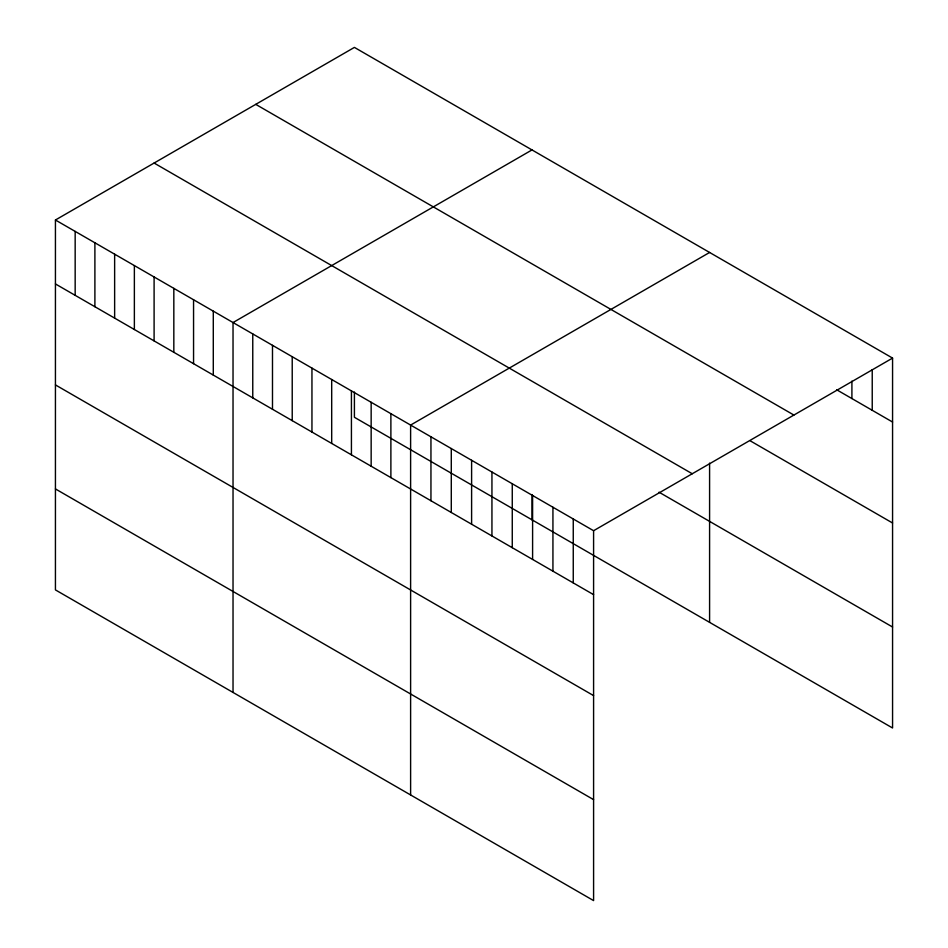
<?xml version="1.0" encoding="UTF-8"?>
<svg xmlns="http://www.w3.org/2000/svg" width="948" height="948" viewBox="0 0 948 948"><rect width="100%" height="100%" fill="white"/><g stroke="black" fill="none" stroke-linecap="round" stroke-linejoin="round"><path stroke-width="1.42" d="M55.434 220.007L593.59 530.714L593.59 900.6L55.434 589.905L55.434 220.007L354.41 47.4L892.566 358.095L892.566 727.993L354.41 417.286L354.41 392.045M532.006 149.926L233.03 322.545L233.03 692.431M709.59 252.464L410.614 425.071L410.614 794.957M593.59 530.714L892.566 358.095M836.657 389.758L892.566 422.038M255.747 104.363L793.903 415.058M750.247 440.832L892.566 523M154.097 163.044L692.253 473.751M659.026 492.19L892.566 627.019M55.434 283.938L593.59 594.645M55.434 384.912L593.59 695.607M55.434 488.931L593.59 799.638M872.231 369.613L872.231 410.294M851.908 381.12L851.908 398.551M709.59 463.134L709.59 622.35M573.256 518.971L573.256 582.902M552.933 507.239L552.933 571.17M532.598 495.496L532.598 559.427M532.006 494.572L532.006 519.824M512.264 483.764L512.264 547.695M491.941 472.021L491.941 535.952M471.606 460.29L471.606 524.22M451.284 448.546L451.284 512.477M430.949 436.815L430.949 500.745M390.884 413.684L390.884 477.614M371.154 402.284L371.154 466.226M351.424 390.896L351.424 454.827M331.693 379.508L331.693 443.439M311.951 368.108L311.951 432.039M292.221 356.721L292.221 420.651M272.491 345.333L272.491 409.263M252.761 333.933L252.761 397.864M213.288 311.145L213.288 375.076M193.558 299.758L193.558 363.688M173.828 288.37L173.828 352.301M154.097 276.97L154.097 340.901M134.367 265.582L134.367 329.513M114.637 254.194L114.637 318.125M94.895 242.795L94.895 306.725M75.165 231.407L75.165 295.338"/></g></svg>
